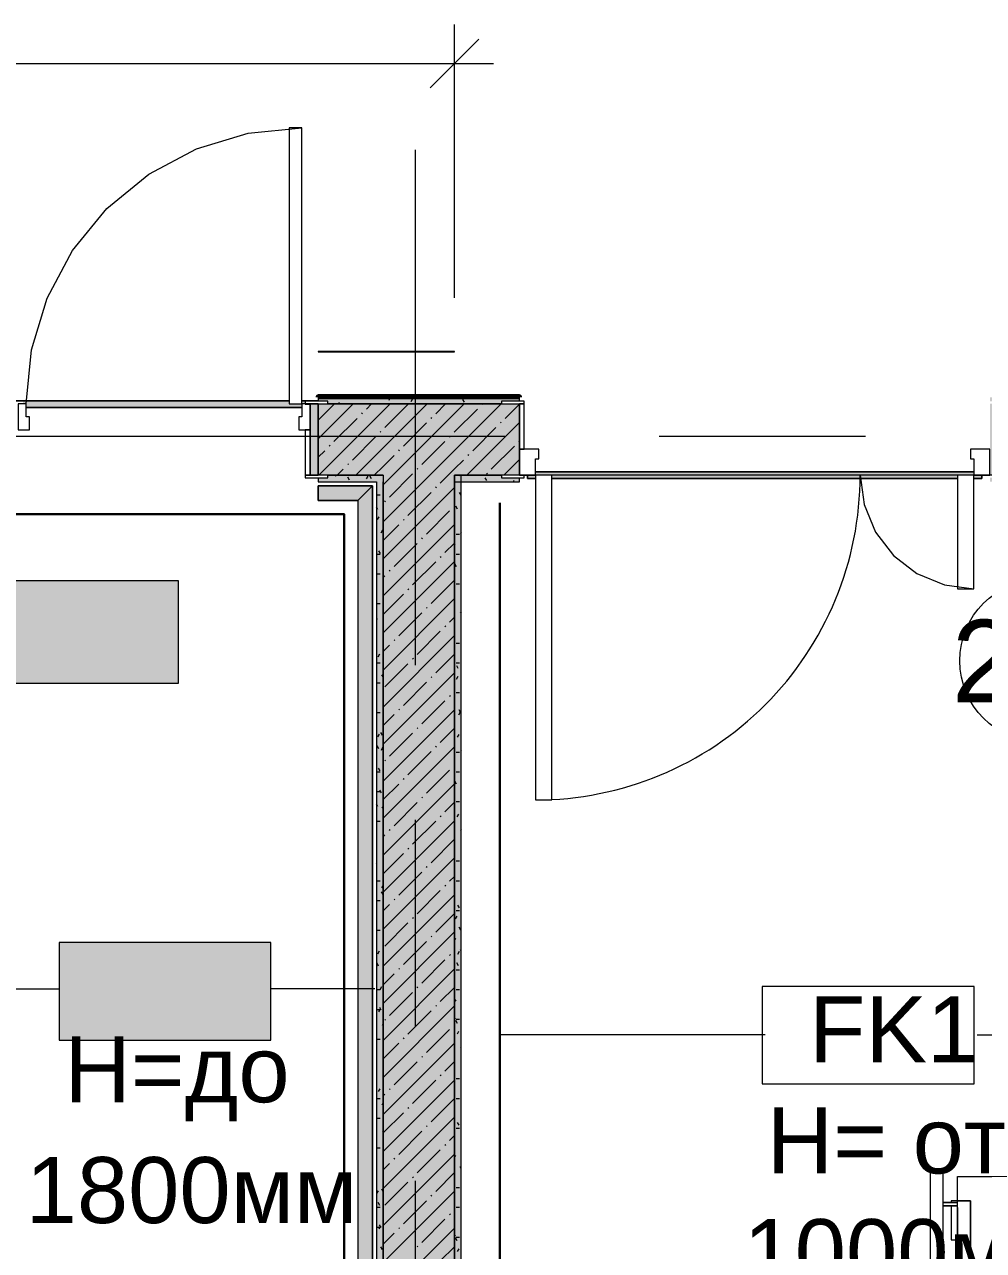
# Model space of a CAD drawing. Header units: millimetres. Extents: x -3817 to 677485, y -22715 to 103890.
# Drawn here: x 398038 to 400993, y 7212 to 10987 of the extents above; entities that cross this region are included whole.
import ezdxf

# ---------------------------------------------------------------- set-up
doc = ezdxf.new("R2010")
doc.units = ezdxf.units.MM
doc.layers.add('PDF _Геометрия', color=7, linetype='Continuous', true_color=0x1d1d1d)
doc.layers.add('PDF _Сплошная заливка', color=7, linetype='Continuous', true_color=0xffffff)
doc.layers.add('PDF _Текст', color=7, linetype='Continuous')
doc.styles.add('PDF GOST-Common', font='arial.ttf')

msp = doc.modelspace()

# ---------------------------------------------------------------- hatches: boundary and pattern name
at = {"layer": 'PDF _Сплошная заливка', "transparency": 33554559}
h = msp.add_hatch(color=256, dxfattribs=at)
h.paths.add_polyline_path([(399142.9, 9819), (399507.9, 9819), (399507.9, 9827), (399562.9, 9827), (399562.9, 9839), (398942.9, 9839), (398942.9, 9827), (398972.9, 9827), (398972.9, 9819)], flags=0)
h.paths.add_polyline_path([(401518.8, 9819), (402032.9, 9819), (402032.9, 9839), (401012.9, 9839), (401012.9, 9827), (401067.9, 9827), (401067.9, 9819)], flags=0)
h.paths.add_polyline_path([(390192.9, 9819), (390192.9, 9839), (388062.9, 9839), (388062.9, 9819), (389515.8, 9819)], flags=0)
h.paths.add_polyline_path([(391392.9, 9819), (393162.9, 9819.3), (393162.9, 9827), (393192.9, 9827), (393192.9, 9839), (391392.9, 9839)], flags=0)
h.paths.add_polyline_path([(394172.9, 9819), (395513.4, 9819.4), (395513.4, 9827), (395543.4, 9827), (395543.4, 9839), (394142.9, 9839), (394142.9, 9827), (394172.9, 9827)], flags=0)
h.paths.add_polyline_path([(396673.4, 9819), (397962.9, 9819), (397962.9, 9827), (397992.9, 9827), (397992.9, 9839), (396643.4, 9839), (396643.4, 9827), (396673.4, 9827), (396673.4, 9819.4)], flags=0)
h = msp.add_hatch(color=256, dxfattribs=at)
h.paths.add_polyline_path([(394842.9, 9599), (395543.4, 9599), (395543.4, 9819), (394142.9, 9819), (394142.9, 9599), (394762.9, 9599)], flags=0)
h.paths.add_polyline_path([(396643.4, 9599), (397992.9, 9599), (397992.9, 9819), (396643.4, 9819), (396643.4, 9714.6)], flags=0)
h.paths.add_polyline_path([(399142.9, 9599), (399142.9, 9819), (398942.9, 9819), (398942.9, 9599), (398972.9, 9599)], flags=0)
at = {"layer": 'PDF _Сплошная заливка', "true_color": 0x494949, "transparency": 33554559}
h = msp.add_hatch(color=251, dxfattribs=at)
h.paths.add_polyline_path([(398892.9, 9808), (398892.9, 9819), (398852.9, 9819), (398852.9, 9828), (398032.9, 9827), (398032.9, 9819), (398042.9, 9819), (398042.9, 9808), (398852.9, 9808)], flags=0)
h.paths.add_polyline_path([(398902.9, 9819), (398902.9, 9827), (398892.9, 9828), (398892.9, 9819)], flags=0)
at = {"layer": 'PDF _Сплошная заливка', "transparency": 33554559}
msp.add_hatch(color=256, dxfattribs=at).paths.add_polyline_path([(399268.2, 2039), (399362.9, 2039), (399362.9, 9819), (399142.9, 9819), (399142.9, 2039)])
h = msp.add_hatch(color=256, dxfattribs=at)
h.paths.add_polyline_path([(401067.9, 9599), (402762.9, 9599), (402762.9, 9819), (401012.9, 9819), (401012.9, 9599)], flags=0)
h.paths.add_polyline_path([(399507.9, 9599), (399562.9, 9599), (399562.9, 9819), (399362.9, 9819), (399362.9, 9599), (399382.9, 9599)], flags=0)
h = msp.add_hatch(color=256, dxfattribs=at)
h.paths.add_polyline_path([(397992.9, 9579), (397992.9, 9591), (397962.9, 9591), (397962.9, 9599), (397702.9, 9599), (397702.9, 9579), (397962.9, 9579)], flags=0)
h.paths.add_polyline_path([(399122.9, 9579), (399142.9, 9579), (399142.9, 9599), (398972.9, 9599), (398972.9, 9591), (398942.9, 9591), (398942.9, 9579), (398972.9, 9579)], flags=0)
h = msp.add_hatch(color=256, dxfattribs=at)
h.paths.add_polyline_path([(399507.9, 9579), (399562.9, 9579), (399562.9, 9591), (399507.9, 9591), (399507.9, 9599), (399362.9, 9599), (399362.9, 9579)], flags=0)
h.paths.add_polyline_path([(402762.9, 9579), (402762.9, 9599), (401067.9, 9598.4), (401067.9, 9591), (401012.9, 9591), (401012.9, 9579), (402742.9, 9579)], flags=0)
at = {"layer": 'PDF _Сплошная заливка', "true_color": 0x494949, "transparency": 33554559}
h = msp.add_hatch(color=251, dxfattribs=at)
h.paths.add_polyline_path([(400962.9, 9599), (400962.9, 9609), (399612.9, 9609), (399612.9, 9599), (399662.9, 9599), (399662.9, 9589), (400912.9, 9589), (400912.9, 9599)], flags=0)
h.paths.add_polyline_path([(400987.9, 9589), (400987.9, 9599), (400962.9, 9599), (400962.9, 9589)], flags=0)
h.paths.add_polyline_path([(399587.9, 9589), (399612.9, 9589), (399612.9, 9599), (399587.9, 9599)], flags=0)
at = {"layer": 'PDF _Сплошная заливка', "true_color": 0xd7cdc4, "transparency": 33554559}
h = msp.add_hatch(color=254, dxfattribs=at)
h.paths.add_polyline_path([(399110.4, 2071.5), (399110.4, 2359.5), (399065.4, 2359.5), (399065.4, 2116.5)], flags=0)
h.paths.add_polyline_path([(399065.4, 2434.5), (399110.4, 2434.5), (399110.4, 9566.5), (399065.4, 9521.5), (399065.4, 3173.8)], flags=0)

# ---------------------------------------------------------------- linework, layer by layer
at = {"layer": 'PDF _Геометрия', "color": 7, "lineweight": 9}
for points in [[(399362.9, 10145), (399362.9, 10866.9), (399362.9, 10986.9)], [(392442.9, 10866.9), (399482.9, 10866.9)], [(399562.9, 9839), (398942.9, 9839)], [(399142.9, 9599), (398972.9, 9599), (399122.9, 9599), (399142.9, 9599), (399142.9, 9579), (399142.9, 2434.5), (399142.9, 2422), (398855.4, 2422), (398855.4, 2409.5), (398855.4, 2359.5), (398855.4, 2039)], [(399362.9, 2039), (399362.9, 9579), (399362.9, 9599), (399382.9, 9599), (399507.9, 9599), (399382.9, 9599), (399362.9, 9599), (399362.9, 2039), (399382.9, 2039)], [(399382.9, 9599), (399362.9, 9599)], [(399587.9, 9589), (399587.9, 9599), (399587.9, 9589)], [(400987.9, 9589), (400987.9, 9599), (400987.9, 9589)], [(399142.9, 2409.5), (399142.9, 2359.5), (399142.9, 2191.5), (399142.9, 2059), (399142.9, 2039), (398842.9, 2039), (399142.9, 2039), (399142.9, 2059), (399142.9, 2191.5), (399142.9, 9579)], [(399110.4, 9566.5), (398942.9, 9566.5), (399110.4, 9566.5), (399110.4, 2434.5), (399110.4, 9566.5), (399065.4, 9521.5), (399065.4, 2434.5)], [(398942.9, 9566.5), (398942.9, 9521.5), (398942.9, 9566.5)], [(399065.4, 9521.5), (398942.9, 9521.5), (399065.4, 9521.5), (399065.4, 2445.5)], [(397728.4, 8017.7), (398144.3, 8017.7)], [(399117.4, 8017.7), (398797.4, 8017.7)], [(400319.9, 7875.3), (399502.9, 7875.3)], [(400973, 7875.3), (402602.9, 7875.3)], [(400868.2, 5422.2), (400868.2, 7458.7), (400867.7, 7459.8), (400866.2, 7460.8), (400863.8, 7461.7), (400860.6, 7462.4), (400856.9, 7463), (400852.6, 7463.3), (400848.2, 7463.4), (400843.7, 7463.3), (400839.5, 7463), (400835.7, 7462.4), (400832.5, 7461.7), (400830.2, 7460.8), (400828.7, 7459.8), (400828.2, 7458.7), (400828.7, 7457.7), (400830.2, 7456.7), (400832.5, 7455.8), (400835.7, 7455), (400839.5, 7454.5), (400843.7, 7454.1), (400848.2, 7454)], [(400848.2, 7463.4), (400843.7, 7463.3), (400839.5, 7463), (400835.7, 7462.4), (400832.5, 7461.7), (400830.2, 7460.8), (400828.7, 7459.8), (400828.2, 7458.7), (400828.2, 5422.2)], [(400865.5, 7457.2), (400866.5, 7458.2), (400866.7, 7458.7), (400866.5, 7459.3), (400865.5, 7460.3), (400863.4, 7461.2), (400860.4, 7462), (400856.8, 7462.6), (400852.6, 7463), (400848.2, 7463.1), (400843.7, 7463), (400839.6, 7462.6), (400835.9, 7462), (400833, 7461.2), (400830.9, 7460.3), (400829.8, 7459.3), (400829.7, 7458.7), (400829.8, 7458.2), (400830.9, 7457.2)], [(400829.8, 7459.3), (400829.7, 7458.7), (400829.8, 7458.2)], [(400863.4, 7461.2), (400860.4, 7462), (400856.8, 7462.6), (400852.6, 7463), (400848.2, 7463.1), (400843.7, 7463), (400839.6, 7462.6), (400835.9, 7462), (400833, 7461.2)], [(400833, 7456.2), (400835.9, 7455.5), (400839.6, 7454.9), (400843.7, 7454.5), (400848.2, 7454.4), (400852.6, 7454.5), (400856.8, 7454.9), (400860.4, 7455.5), (400863.4, 7456.2)], [(400866.5, 7458.2), (400866.7, 7458.7), (400866.5, 7459.3)], [(400913.2, 7358.8), (400913.2, 7364), (400893.2, 7364), (400893.2, 7358)], [(400913.2, 7344), (400913.2, 5422.2), (400913.2, 7364), (400953.2, 7364), (400913.2, 7364)], [(400893.2, 7350), (400893.2, 7244), (400913.2, 7244), (400913.2, 7349.2)]]:
    msp.add_lwpolyline(points, dxfattribs=at)
at = {"layer": 'PDF _Геометрия', "color": 7, "lineweight": 20}
msp.add_lwpolyline([(399437.9, 10941.9), (399362.9, 10866.9), (399287.9, 10791.9)], dxfattribs=at)
at = {"layer": 'PDF _Геометрия', "color": 253, "lineweight": 9, "true_color": 0xaaaaaa}
for points in [[(398042.9, 9819), (398059.2, 9984.8), (398107.6, 10144.3), (398186.1, 10291.2), (398291.8, 10420), (398420.7, 10525.8), (398567.6, 10604.3), (398727.1, 10652.7), (398892.9, 10669)], [(399242.9, 9013.6), (399242.9, 10601.1)], [(397930, 9719), (399517.5, 9719)], [(399993.8, 9719), (400628.8, 9719)], [(400912.9, 7244), (400912.9, 7088.7), (400912.9, 7439), (402762.9, 7439), (402762.9, 9599), (399362.9, 9599), (399362.9, 7088.7), (400912.9, 7088.7), (400912.9, 5422.2), (400912.9, 5588.7), (400912.9, 5888.7), (400912.9, 5999.2)], [(399242.9, 7902.3), (399242.9, 8537.3)], [(400912.9, 7364), (400912.9, 7439), (401212.9, 7439)], [(399242.9, 5838.6), (399242.9, 7426.1)]]:
    msp.add_lwpolyline(points, dxfattribs=at)
at = {"layer": 'PDF _Геометрия', "color": 253, "lineweight": 13, "true_color": 0xaaaaaa}
for points in [[(398892.9, 10669), (398852.9, 10669), (398852.9, 9819), (398892.9, 9819)], [(398042.9, 9819), (398017.9, 9819), (398017.9, 9739), (398052.9, 9739), (398052.9, 9779), (398042.9, 9779)], [(398892.9, 9819), (398892.9, 9779), (398882.9, 9779), (398882.9, 9739), (398917.9, 9739), (398917.9, 9819)], [(398902.9, 9819), (398972.9, 9819), (398972.9, 9827), (398902.9, 9827)], [(398902.9, 9818), (398917.9, 9818), (398917.9, 9819), (398902.9, 9819)], [(398917.9, 9599), (398942.9, 9599), (398942.9, 9819), (398917.9, 9819)], [(399577.9, 9827), (399507.9, 9827), (399507.9, 9819), (399577.9, 9819)], [(399577.9, 9819), (399562.9, 9819), (399562.9, 9679), (399577.9, 9679)], [(398902.9, 9599), (398917.9, 9599), (398917.9, 9739), (398902.9, 9739)], [(399612.9, 9599), (399612.9, 9649), (399622.9, 9649), (399622.9, 9679), (399562.9, 9679), (399562.9, 9599)], [(400962.9, 9599), (401012.9, 9599), (401012.9, 9679), (400952.9, 9679), (400952.9, 9649), (400962.9, 9649)], [(398902.9, 9591), (398972.9, 9591), (398972.9, 9599), (398902.9, 9599)], [(399577.9, 9599), (399507.9, 9599), (399507.9, 9591), (399577.9, 9591)], [(399612.9, 8599), (399662.9, 8599), (399662.9, 9599), (399612.9, 9599)], [(400962.9, 9249), (400962.9, 9599), (400912.9, 9599), (400912.9, 9249)]]:
    msp.add_lwpolyline(points, close=True, dxfattribs=at)
at = {"layer": 'PDF _Геометрия', "color": 9, "lineweight": 9, "true_color": 0xc0c0c0}
for points in [[(398942.9, 9979), (399362.9, 9979), (399362.9, 9980), (398942.9, 9980)], [(398942.9, 9844), (399362.9, 9844), (399362.9, 9845), (398942.9, 9845)], [(399362.9, 9819), (399142.9, 9819)]]:
    msp.add_lwpolyline(points, close=True, dxfattribs=at)
at = {"layer": 'PDF _Геометрия', "color": 7, "lineweight": 9}
for points in [[(397992.9, 9828), (398852.9, 9828)], [(398892.9, 9828), (398942.9, 9828)], [(399142.9, 9819), (398972.9, 9819)], [(399507.9, 9819), (399362.9, 9819)], [(398042.9, 9808), (398892.9, 9808)], [(399612.9, 9609), (400962.9, 9609)], [(399587.9, 9589), (399612.9, 9589)], [(399662.9, 9589), (400912.9, 9589)], [(400962.9, 9589), (400987.9, 9589)], [(398512, 9273.8), (397812, 9273.8), (397812, 8958.2), (398512, 8958.2)], [(398797.4, 8159.6), (398144.3, 8159.6), (398144.3, 7859.6), (398797.4, 7859.6)], [(400964.4, 8024.3), (400311.3, 8024.3), (400311.3, 7724.3), (400964.4, 7724.3)], [(400953.2, 7344), (400953.2, 7364), (400953.2, 5422.2)], [(400868.2, 7359), (400913.2, 7359)], [(400913.2, 7349), (400868.2, 7349)]]:
    msp.add_lwpolyline(points, close=True, dxfattribs=at)
at = {"layer": 'PDF _Геометрия', "color": 231, "lineweight": 70, "true_color": 0xff80c0}
msp.add_lwpolyline([(399562.9, 9839), (399562.9, 9840), (398942.9, 9840), (398942.9, 9839)], dxfattribs=at)
at = {"layer": 'PDF _Геометрия', "color": 9, "lineweight": 9, "true_color": 0xc0c0c0}
for points in [[(398942.9, 9839), (398942.9, 9827)], [(398942.9, 9819), (398942.9, 9599)], [(399562.9, 9827), (399562.9, 9839)], [(399562.9, 9599), (399562.9, 9819)], [(398942.9, 9591), (398942.9, 9579), (399122.9, 9579), (399122.9, 2059), (398842.9, 2059), (398842.9, 2039), (398842.9, 2059)], [(399362.9, 9579), (399562.9, 9579), (399562.9, 9591)], [(399382.9, 9579), (399382.9, 9599)], [(402742.9, 4439.6), (402742.9, 2049), (402762.9, 2049), (402762.9, 2039), (399382.9, 2039), (399382.9, 9578)]]:
    msp.add_lwpolyline(points, dxfattribs=at)
at = {"layer": 'PDF _Геометрия', "color": 231, "lineweight": 9, "true_color": 0xff80c0}
msp.add_lwpolyline([(398942.9, 9839), (399258.1, 9839), (399562.9, 9839)], dxfattribs=at)
at = {"layer": 'PDF _Геометрия', "lineweight": 9}
for points in [[(398942.9, 9711.4), (399050.5, 9819)], [(398942.9, 9768.4), (398993.4, 9819)], [(398944.5, 9599), (399142.9, 9797.4), (399164.5, 9819)], [(399058.6, 9599), (399142.9, 9683.3), (399278.6, 9819)], [(399091.2, 9802.7), (399107.5, 9819)], [(399142.9, 9569.3), (399362.9, 9789.3), (399392.6, 9819)], [(399142.9, 9455.2), (399362.9, 9675.2), (399506.7, 9819)], [(399148.2, 9745.6), (399219.5, 9816.9)], [(399305, 9788.4), (399335.6, 9819)], [(399447.6, 9816.9), (399449.6, 9819)], [(399518.8, 9774.1), (399562.9, 9818.2)], [(399076.9, 9788.4), (399079.3, 9790.8)], [(399362, 9731.4), (399362.9, 9732.2), (399433.3, 9802.7)], [(398991.4, 9702.9), (399062.6, 9774.1)], [(399205.2, 9688.6), (399276.5, 9759.9)], [(399290.7, 9774.1), (399293.1, 9776.5)], [(399400.7, 9599), (399562.9, 9761.2)], [(399419, 9674.4), (399490.3, 9745.6)], [(399504.6, 9759.9), (399506.9, 9762.3)], [(399048.4, 9645.8), (399119.7, 9717.1)], [(399133.9, 9731.4), (399136.3, 9733.7)], [(399262.2, 9631.6), (399333.5, 9702.9)], [(399347.8, 9717.1), (399350.1, 9719.5)], [(399561.6, 9702.9), (399562.9, 9704.2)], [(398942.9, 9654.4), (398962.8, 9674.4)], [(398977.1, 9688.6), (398979.5, 9691)], [(399190.9, 9674.4), (399193.3, 9676.7)], [(399476.1, 9617.3), (399547.3, 9688.6)], [(399034.1, 9631.6), (399036.5, 9634)], [(399115.6, 9599), (399142.9, 9626.3), (399176.7, 9660.1)], [(399319.2, 9574.6), (399362.9, 9618.2), (399390.5, 9645.8)], [(399404.8, 9660.1), (399407.2, 9662.5)], [(399514.8, 9599), (399562.9, 9647.1)], [(399001.5, 9599), (399019.9, 9617.3)], [(399162.4, 9531.8), (399233.7, 9603.1)], [(399248, 9617.3), (399250.3, 9619.7)], [(399461.8, 9603.1), (399464.2, 9605.4)], [(399142.9, 9341.2), (399362.9, 9561.2)], [(399305, 9560.3), (399307.4, 9562.7)], [(399148.2, 9517.5), (399150.5, 9519.9)], [(399219.5, 9474.8), (399290.7, 9546)], [(399276.5, 9417.7), (399347.8, 9489)], [(399362, 9503.3), (399362.9, 9504.2)], [(399142.9, 9227.1), (399362.9, 9447.1)], [(399142.9, 9398.2), (399190.9, 9446.3)], [(399205.2, 9460.5), (399207.6, 9462.9)], [(399262.2, 9403.5), (399264.6, 9405.9)], [(399176.7, 9317.9), (399248, 9389.2)], [(399333.5, 9360.7), (399362.9, 9390.1)], [(399142.9, 9113.1), (399362.9, 9333.1)], [(399233.7, 9260.9), (399305, 9332.2)], [(399319.2, 9346.5), (399321.6, 9348.8)], [(399142.9, 9284.2), (399148.2, 9289.4)], [(399162.4, 9303.7), (399164.8, 9306.1)], [(399290.7, 9203.9), (399362, 9275.2)], [(399142.9, 9170.1), (399205.2, 9232.4)], [(399142.9, 8999), (399362.9, 9219)], [(399219.5, 9246.7), (399221.8, 9249)], [(399190.9, 9104.1), (399262.2, 9175.4)], [(399276.5, 9189.6), (399278.9, 9192)], [(399347.8, 9146.9), (399362.9, 9162)], [(399142.9, 8885), (399362.9, 9105)], [(399248, 9047.1), (399319.2, 9118.4)], [(399333.5, 9132.6), (399335.9, 9135)], [(399142.9, 9056.1), (399162.4, 9075.6)], [(399176.7, 9089.9), (399179.1, 9092.2)], [(399233.7, 9032.8), (399236.1, 9035.2)], [(399305, 8990.1), (399362.9, 9048)], [(399142.9, 8770.9), (399362.9, 8990.9)], [(399148.2, 8947.3), (399219.5, 9018.6)], [(399205.2, 8890.3), (399276.5, 8961.5)], [(399290.7, 8975.8), (399293.1, 8978.2)], [(399347.8, 8918.8), (399350.1, 8921.1)], [(399362, 8933), (399362.9, 8933.9)], [(399142.9, 8656.9), (399362.9, 8876.9)], [(399190.9, 8876), (399193.3, 8878.4)], [(399262.2, 8833.2), (399333.5, 8904.5)], [(399142.9, 8828), (399176.7, 8861.8)], [(399162.4, 8733.4), (399233.7, 8804.7)], [(399248, 8819), (399250.3, 8821.4)], [(399319.2, 8776.2), (399362.9, 8819.9)], [(399142.9, 8542.8), (399362.9, 8762.8)], [(399305, 8762), (399307.4, 8764.3)], [(399148.2, 8719.2), (399150.5, 8721.6)], [(399219.5, 8676.4), (399290.7, 8747.7)], [(399276.5, 8619.4), (399347.8, 8690.7)], [(399362, 8704.9), (399362.9, 8705.8)], [(399142.9, 8428.8), (399362.9, 8648.8)], [(399142.9, 8599.9), (399190.9, 8647.9)], [(399205.2, 8662.2), (399207.6, 8664.5)], [(399176.7, 8519.6), (399248, 8590.9)], [(399262.2, 8605.1), (399264.6, 8607.5)], [(399333.5, 8562.4), (399362.9, 8591.8)], [(399142.9, 8314.7), (399362.9, 8534.7)], [(399233.7, 8462.6), (399305, 8533.9)], [(399319.2, 8548.1), (399321.6, 8550.5)], [(399162.4, 8505.3), (399164.8, 8507.7)], [(399142.9, 8485.8), (399148.2, 8491.1)], [(399290.7, 8405.6), (399362, 8476.8)], [(399142.9, 8371.8), (399205.2, 8434.1)], [(399142.9, 8200.7), (399362.9, 8420.7)], [(399219.5, 8448.3), (399221.8, 8450.7)], [(399276.5, 8391.3), (399278.9, 8393.7)], [(399190.9, 8305.8), (399262.2, 8377)], [(399347.8, 8348.5), (399362.9, 8363.7)], [(399142.9, 8086.6), (399362.9, 8306.6)], [(399248, 8248.7), (399319.2, 8320)], [(399333.5, 8334.3), (399335.9, 8336.6)], [(399142.9, 8257.7), (399162.4, 8277.2)], [(399176.7, 8291.5), (399179.1, 8293.9)], [(399233.7, 8234.5), (399236.1, 8236.9)], [(399305, 8191.7), (399362.9, 8249.6)], [(399148.2, 8148.9), (399219.5, 8220.2)], [(399142.9, 7972.6), (399362.9, 8192.6)], [(399205.2, 8091.9), (399276.5, 8163.2)], [(399290.7, 8177.5), (399293.1, 8179.8)], [(399347.8, 8120.4), (399350.1, 8122.8)], [(399362, 8134.7), (399362.9, 8135.6)], [(399190.9, 8077.7), (399193.3, 8080)], [(399262.2, 8034.9), (399333.5, 8106.2)], [(399142.9, 7858.5), (399362.9, 8078.5)], [(399142.9, 8029.6), (399176.7, 8063.4)], [(399162.4, 7935.1), (399233.7, 8006.4)], [(399248, 8020.6), (399250.3, 8023)], [(399319.2, 7977.9), (399362.9, 8021.5)], [(399142.9, 7744.5), (399362.9, 7964.5)], [(399219.5, 7878.1), (399290.7, 7949.4)], [(399305, 7963.6), (399307.4, 7966)], [(399148.2, 7920.8), (399150.5, 7923.2)], [(399276.5, 7821.1), (399347.8, 7892.3)], [(399362, 7906.6), (399362.9, 7907.5)], [(399205.2, 7863.8), (399207.6, 7866.2)], [(399142.9, 7630.4), (399362.9, 7850.4)], [(399142.9, 7801.5), (399190.9, 7849.6)], [(399176.7, 7721.3), (399248, 7792.5)], [(399262.2, 7806.8), (399264.6, 7809.2)], [(399333.5, 7764), (399362.9, 7793.4)], [(399319.2, 7749.8), (399321.6, 7752.1)], [(399142.9, 7516.4), (399362.9, 7736.4)], [(399162.4, 7707), (399164.8, 7709.4)], [(399233.7, 7664.2), (399305, 7735.5)], [(399142.9, 7687.5), (399148.2, 7692.7)], [(399290.7, 7607.2), (399362, 7678.5)], [(399142.9, 7573.4), (399205.2, 7635.7)], [(399219.5, 7650), (399221.8, 7652.3)], [(399142.9, 7402.3), (399362.9, 7622.3)], [(399276.5, 7593), (399278.9, 7595.3)], [(399190.9, 7507.4), (399262.2, 7578.7)], [(399347.8, 7550.2), (399362.9, 7565.3)], [(399248, 7450.4), (399319.2, 7521.7)], [(399333.5, 7535.9), (399335.9, 7538.3)], [(399142.9, 7288.3), (399362.9, 7508.3)], [(399142.9, 7459.4), (399162.4, 7478.9)], [(399176.7, 7493.2), (399179.1, 7495.5)], [(399233.7, 7436.1), (399236.1, 7438.5)], [(399305, 7393.4), (399362.9, 7451.3)], [(399148.2, 7350.6), (399219.5, 7421.9)], [(399142.9, 7174.2), (399362.9, 7394.2)], [(399205.2, 7293.6), (399276.5, 7364.9)], [(399290.7, 7379.1), (399293.1, 7381.5)], [(399347.8, 7322.1), (399350.1, 7324.5)], [(399362, 7336.3), (399362.9, 7337.2)], [(399262.2, 7236.6), (399333.5, 7307.8)], [(399142.9, 7060.2), (399362.9, 7280.2)], [(399142.9, 7231.3), (399176.7, 7265.1)], [(399190.9, 7279.3), (399193.3, 7281.7)], [(399248, 7222.3), (399250.3, 7224.7)], [(399319.2, 7179.5), (399362.9, 7223.2)]]:
    msp.add_lwpolyline(points, dxfattribs=at)
at = {"layer": 'PDF _Геометрия', "color": 253, "lineweight": 9, "true_color": 0x9b9b9b}
for points in [[(399009.3, 9819), (399006.8, 9823.4)], [(399013.8, 9819.5), (399013.5, 9819)], [(399165.1, 9837.8), (399160.1, 9829)], [(399233.1, 9833.7), (399228.1, 9825)], [(399352, 9835.1), (399349.7, 9839)], [(399393.6, 9823.9), (399388.6, 9832.6)], [(398997.7, 9595.3), (398995.5, 9599)], [(399039.3, 9584.2), (399034.3, 9592.9)], [(399096, 9596.1), (399091, 9587.4)], [(399107.3, 9588.2), (399102.3, 9597)], [(399462.7, 9582.3), (399457.7, 9591)], [(399499.8, 9579), (399499.3, 9579.8)], [(399545.8, 9582.8), (399543.6, 9579)], [(399124.2, 9539), (399134.3, 9539)], [(399382.9, 9537.7), (399378.5, 9545.3)], [(399126.7, 9493.8), (399122.9, 9500.3)], [(399372.4, 9494.9), (399367.4, 9503.6)], [(399129.5, 9471.2), (399124.4, 9462.5)], [(399140.6, 9429.6), (399135.6, 9420.8)], [(399368.1, 9417.1), (399378.1, 9417.1)], [(399382.9, 9422.5), (399381.3, 9419.8)], [(399134.8, 9357.8), (399129.8, 9366.5)], [(399365.3, 9385.2), (399362.9, 9389.5)], [(399124.2, 9356.1), (399134.3, 9356.1)], [(399369.4, 9317.2), (399364.4, 9325.9)], [(399368.1, 9356.1), (399378.1, 9356.1)], [(399124.2, 9295.2), (399134.3, 9295.2)], [(399362.9, 9266), (399362.9, 9265.9)], [(399368.1, 9264.7), (399378.1, 9264.7)], [(399124.2, 9203.7), (399134.3, 9203.7)], [(399382.9, 9178.6), (399380.2, 9174)], [(399124.3, 9157.4), (399122.9, 9155)], [(399368.1, 9081.8), (399378.1, 9081.8)], [(399131.3, 9047.8), (399126.3, 9039)], [(399124.2, 9020.8), (399134.3, 9020.8)], [(399368.1, 9020.8), (399378.1, 9020.8)], [(399374.6, 9003.4), (399369.6, 9012.2)], [(399124.2, 8959.9), (399134.3, 8959.9)], [(399142.9, 8978), (399139.1, 8984.7)], [(399373, 8978.6), (399368, 8969.9)], [(399368.1, 8929.4), (399378.1, 8929.4)], [(399382.7, 8867.4), (399377.7, 8876.1)], [(399124.2, 8868.4), (399134.3, 8868.4)], [(399380.1, 8869), (399375, 8860.3)], [(399130.3, 8802), (399125.2, 8793.3)], [(399141.1, 8798.2), (399136.1, 8807)], [(399376, 8800.9), (399371, 8792.2)], [(399129.9, 8756.6), (399124.9, 8765.3)], [(399141.4, 8760.4), (399136.4, 8751.7)], [(399368.1, 8746.5), (399378.1, 8746.5)], [(399382.9, 8751.9), (399382.1, 8750.6)], [(399124.2, 8685.6), (399134.3, 8685.6)], [(399134, 8688.6), (399129, 8697.3)], [(399368.1, 8685.6), (399378.1, 8685.6)], [(399368.6, 8648), (399363.6, 8656.7)], [(399124.2, 8624.6), (399134.3, 8624.6)], [(399138.1, 8620.5), (399133.1, 8629.3)], [(399127, 8578.9), (399122.9, 8585.9)], [(399142.9, 8580.1), (399139.4, 8574)], [(399368.1, 8594.1), (399378.1, 8594.1)], [(399124.2, 8533.2), (399134.3, 8533.2)], [(399374.9, 8555.2), (399369.9, 8546.5)], [(399382.9, 8508.1), (399381, 8504.8)], [(399124, 8401.2), (399122.9, 8403.1)], [(399368.1, 8411.2), (399378.1, 8411.2)], [(399124.2, 8350.3), (399134.3, 8350.3)], [(399368.1, 8350.3), (399378.1, 8350.3)], [(399142.9, 8336.2), (399138.3, 8328.2)], [(399142.9, 8307.5), (399138.3, 8315.5)], [(399124.2, 8289.3), (399134.3, 8289.3)], [(399377.9, 8266.2), (399372.8, 8274.9)], [(399369.7, 8241.4), (399364.7, 8232.7)], [(399368.1, 8258.8), (399378.1, 8258.8)], [(399124.2, 8197.9), (399134.3, 8197.9)], [(399381.9, 8198.2), (399376.9, 8206.9)], [(399365.6, 8173.4), (399362.9, 8168.6)], [(399131.1, 8132.9), (399126, 8124.1)], [(399376.8, 8131.8), (399371.8, 8123)], [(399382.9, 8135.6), (399381, 8138.9)], [(399129.1, 8087.4), (399124.1, 8096.2)], [(399374.9, 8088.5), (399369.8, 8097.2)], [(399363.7, 8046.9), (399362.9, 8048.3)], [(399368.1, 8076), (399378.1, 8076)], [(399124.2, 8015), (399134.3, 8015)], [(399138.1, 8023.2), (399133.1, 8014.5)], [(399368.1, 8015), (399378.1, 8015)], [(399367.8, 7978.9), (399362.9, 7987.4)], [(399124.2, 7954), (399134.3, 7954)], [(399134, 7955.1), (399129, 7946.4)], [(399137.3, 7951.4), (399132.3, 7960.1)], [(399142.9, 7909.5), (399140.2, 7904.8)], [(399364.5, 7927.7), (399362.9, 7924.8)], [(399371.9, 7910.8), (399366.9, 7919.5)], [(399368.1, 7923.6), (399378.1, 7923.6)], [(399124.2, 7862.6), (399134.3, 7862.6)], [(399375.7, 7886), (399370.7, 7877.3)], [(399382.9, 7837.5), (399381.8, 7835.7)], [(399368.1, 7740.7), (399378.1, 7740.7)], [(399123.2, 7732), (399122.9, 7732.5)], [(399132.9, 7709.4), (399127.9, 7700.7)], [(399124.2, 7679.7), (399134.3, 7679.7)], [(399142.9, 7665.7), (399139.1, 7659.1)], [(399368.1, 7679.7), (399378.1, 7679.7)], [(399124.2, 7618.8), (399134.3, 7618.8)], [(399377.1, 7597.1), (399372, 7605.8)], [(399142.9, 7575.9), (399141.5, 7578.3)], [(399368.1, 7588.3), (399378.1, 7588.3)], [(399124.2, 7527.3), (399134.3, 7527.3)], [(399366.4, 7504.2), (399362.9, 7498.1)], [(399382.9, 7465.1), (399380.2, 7469.7)], [(399142.9, 7393.1), (399138.5, 7400.6)], [(399368.1, 7405.4), (399378.1, 7405.4)], [(399127.8, 7395.6), (399122.9, 7387.2)], [(399362.9, 7377.7), (399362.9, 7377.8)], [(399123.7, 7327.6), (399122.9, 7326.2)], [(399124.2, 7344.4), (399134.3, 7344.4)], [(399132.4, 7350.2), (399127.4, 7358.9)], [(399368.1, 7344.4), (399378.1, 7344.4)], [(399136.5, 7282.2), (399131.5, 7290.9)], [(399124.2, 7283.5), (399134.3, 7283.5)], [(399134.8, 7286), (399129.8, 7277.3)], [(399365.3, 7258.5), (399362.9, 7254.2)], [(399371.1, 7241.7), (399366.1, 7250.4)], [(399368.1, 7253), (399378.1, 7253)], [(399140.6, 7214.2), (399135.6, 7222.9)], [(399376.5, 7216.8), (399371.5, 7208.1)]]:
    msp.add_lwpolyline(points, dxfattribs=at)
msp.add_lwpolyline([(399378.3, 9597.5), (399379.2, 9599)], close=True, dxfattribs=at)
at = {"layer": 'PDF _Геометрия', "color": 253, "lineweight": 9, "true_color": 0xaaaaaa}
msp.add_lwpolyline([(399612.9, 8599, 0.414214), (400612.9, 9599), (400624.8, 9508.4), (400659.8, 9424), (400715.4, 9351.5), (400787.9, 9295.9), (400872.3, 9260.9), (400962.9, 9249)], format="xyb", dxfattribs=at)
at = {"layer": 'PDF _Геометрия', "color": 231, "lineweight": 30, "true_color": 0xff80c0}
for points in [[(399502.9, 2059), (399502.9, 9514)], [(399022.9, 2479), (399022.9, 9479), (397822.9, 9479), (397822.9, 5559), (396547.9, 5559), (396547.9, 2159), (397932.4, 2159)]]:
    msp.add_lwpolyline(points, dxfattribs=at)
at = {"layer": 'PDF _Геометрия', "color": 7, "lineweight": 9}
msp.add_circle((401169.8, 9027.7), 250, dxfattribs=at)
msp.add_circle((401169.8, 9027.7), 250, dxfattribs=at)
msp.add_ellipse((400848.2, 7458.7), major_axis=(19.9, 0), ratio=0.236097, start_param=4.712232, end_param=7.854137, dxfattribs=at)
at = {"layer": 'PDF _Сплошная заливка', "lineweight": 35, "transparency": 33554559}
for points in [[(398942.9, 9599), (398942.9, 9819), (398917.9, 9599), (398917.9, 9819)], [(399382.9, 2039), (399382.9, 9599), (399362.9, 2039), (399362.9, 9599)], [(399142.9, 2059), (399142.9, 9579), (399122.9, 2059), (399122.9, 9579)]]:
    msp.add_solid(points, dxfattribs=at)
at = {"layer": 'PDF _Сплошная заливка', "color": 254, "lineweight": 35, "true_color": 0xffb9dc, "transparency": 33554559}
msp.add_solid([(399562.9, 9839), (399562.9, 9840), (399258.1, 9839)], dxfattribs=at)
at = {"layer": 'PDF _Сплошная заливка', "color": 254, "lineweight": 35, "true_color": 0xd7cdc4, "transparency": 33554559}
msp.add_solid([(398942.9, 9521.5), (399065.4, 9521.5), (398942.9, 9566.5), (399110.4, 9566.5)], dxfattribs=at)
at = {"layer": 'PDF _Сплошная заливка', "lineweight": 9, "transparency": 33554559}
for points in [[(398512, 9273.8), (397812, 9273.8), (398512, 8958.2), (397812, 8958.2)], [(398797.4, 8159.6), (398144.3, 8159.6), (398797.4, 7859.6), (398144.3, 7859.6)]]:
    msp.add_solid(points, dxfattribs=at)

# ---------------------------------------------------------------- texts
at = {"layer": 'PDF _Текст', "color": 250, "true_color": 0x3c3c3c, "attachment_point": 4, "style": 'PDF GOST-Common'}
for s, insert, char_height in [('2.34', (400895.1, 9024.9), 254), ('FK1', (400455.9, 7892.9), 203.2), ('Н=до', (398160.6, 7740.1), 203.2), ('Н= от', (400325, 7549), 203.2), ('1800мм', (398041.6, 7396.1), 203.2), ('1000мм', (400253.5, 7205), 203.2)]:
    msp.add_mtext(s, dxfattribs=dict(at, insert=insert, char_height=char_height))

doc.saveas('drawing.dxf')
